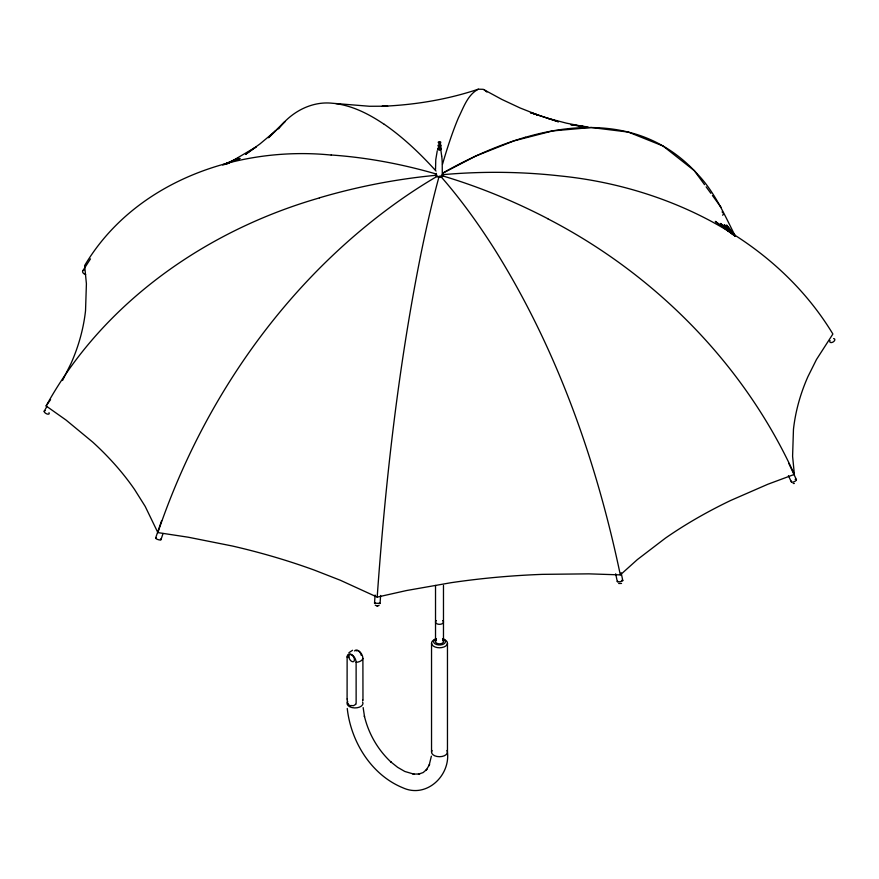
<?xml version="1.0" encoding="UTF-8"?>
<svg xmlns="http://www.w3.org/2000/svg" width="879" height="879" viewBox="0 0 879 879"><rect width="100%" height="100%" fill="white"/><g stroke="black" fill="none" stroke-linecap="round" stroke-linejoin="round"><path stroke-width="1.32" d="M447.466 643.164L447.466 752.105C450.334 775.948 426.293 798.528 402.967 787.837C371.345 775.003 350.886 741.645 347.249 708.474M435.523 169.504L435.764 159.703L437.27 150.705M347.095 698.904L347.128 657.151A8.021 4.637 0 0 1 348.545 655.108M347.084 699.08L347.535 703.046A6.56 4.878 -38.2 0 0 347.864 703.574L348.238 704.013M379.256 603.06L380.058 603.499L380.618 595.468M442.027 174.734A502.469 405.219 -15.3 0 1 559.582 175.877C667.194 186.502 775.597 239.341 832.885 334.02L816.481 359.5L807.9 376.706A498.162 287.609 0 0 0 793.462 429.348L792.594 456.245L794.374 474.396L767.905 484.23L730.713 500.448A498.162 287.609 0 0 0 665.436 538.124L637.352 559.593L620.321 574.888L588.886 573.855L542.288 574.361A498.162 287.609 0 0 0 451.125 582.689L406.537 590.534L377.19 597.116C385.321 482.824 398.088 368.686 420.481 256.25M380.069 603.466L374.531 603.17L375.08 595.039M431.369 756.171L429.073 765.598L429.589 764.51L426.106 770.235L426.908 769.29L423.14 772.564L418.437 774.179L419.646 773.959L412.954 774.124L414.152 774.212L404.834 771.476L397.638 767.323L390.562 761.686L391.045 762.115C377.86 749.798 368.433 733.482 364.356 715.902L364.499 716.528L363.148 707.584M374.509 603.104L375.465 602.785M377.19 597.116L340.294 580.239L314.605 570.207A498.162 287.609 0 0 0 232.364 546.013L188.315 537.223L157.868 532.597C196.193 419.327 262.865 315.012 353.545 236.561A502.469 290.103 -60 0 1 437.335 176.218M160.945 539.684L163.065 533.487M155.627 538.036L161.626 520.665M62.519 380.486L71.1 363.291A498.162 287.609 0 0 0 85.538 310.65L86.406 283.752L84.626 265.601C134.311 181.898 237.561 145.606 331.196 155.067M157.868 532.597L145.2 506.414L134.63 489.592A498.162 287.609 0 0 0 92.724 442.104L66.035 420.052L46.115 405.966C103.129 302.255 207.026 230.177 319.44 197.907M44.192 411.262L46.906 406.461M82.901 270.633L90.482 258.865M46.115 405.966L50.575 399.626M355.676 704.387L353.49 705.694L350.82 705.507M278.566 128.861C290.971 112.105 311.606 100.81 332.778 103.293L369.532 106.271L387.694 106.194L382.035 106.293C414.701 104.942 447.29 99.602 478.33 89.197L483.23 89.317L501.854 99.426L520.104 107.974L538.915 115.413L530.509 112.589L558.286 121.741L530.509 112.589M348.897 652.723L352.556 650.273M275.369 131.037L285.06 121.489L268.545 137.739L275.369 131.037L260.019 143.881L245.79 154.166M245.691 154.275L256.152 146.925L228.21 163.307M621.53 583.436L618.673 583.491M379.102 605.4L377.102 606.016L375.245 605.181M227.002 164.01L238.44 158.044L222.728 165.054M443.137 172.987L475.913 155.968L514.017 140.849L552.803 130.894L591.248 127.51L628.32 132.081L663.008 145.991L694.289 170.636L704.551 184.689M224.002 164.637L240.099 158.407L223.914 164.285M478.33 89.197C467.628 94.701 463.574 107.502 458.519 117.621A502.469 64.178 -84.8 0 0 442.5 164.285M439.05 145.233C437.127 146.43 441.873 146.408 439.95 145.233M525.455 137.311C569.647 124.247 620.376 121.884 661.656 145.222C675.358 152.869 687.609 163 698.036 174.69C714.671 192.215 724.373 214.465 735.075 235.693M377.102 606.016L377.75 606.005M794.341 483.483L793.166 483.439M588.051 126.95L570.812 124.675L585.15 126.862L566.439 123.159L548.221 118.401M335.811 103.623C353.49 106.062 369.707 114.501 384.31 124.4M547.804 218.794C654.888 274.083 744.337 364.378 794.374 474.396M439.5 142.354L440.39 142.87L440.84 149.584A84.626 48.861 60 0 0 441.082 151.748L441.676 156.088M441.434 175.998L442.313 176.503L442.225 163.142A64.134 37.028 60 0 0 441.697 156.099M484.175 89.779L486.9 92.064M729.207 231.715L715.286 221.398L734.998 236.11M732.668 234.155L720.648 223.497L734.262 235.484M720.648 223.497L732.372 233.88M735.393 236.264L724.252 224.65L735.097 236.187M735.481 236.044L726.592 225.09L734.943 235.836M362.62 700.036L362.972 700.486L362.895 658.448A6.34 3.659 60 0 0 359.588 651.548A6.34 3.659 60 0 0 354.545 650.954M706.123 186.853L710.869 193.336M712.44 195.501L721.132 207.4M788.43 475.682L791.276 481.78M788.771 463.321L796.429 479.703M621.134 572.701L622.782 580.558M615.674 573.822L617.311 581.612M620.321 574.888C596.412 460.651 556.857 348.688 494.69 249.46A502.469 186.26 73.6 0 0 440.368 175.954M443.477 585.436L443.477 641.538M435.523 585.436L435.523 641.538M431.534 643.164L431.534 752.105M347.15 657.162A6.34 3.659 60 0 1 351.633 654.569A6.34 3.659 60 0 1 356.116 662.337L356.138 703.002A3.219 2.604 -14.2 0 1 355.621 704.365M722.033 211.949A2.791 2.143 -28.1 0 1 722.681 215.278M85.67 274.413A2.791 1.901 31.3 0 1 82.725 272.281A2.791 1.901 31.3 0 1 83.945 270.117M48.971 412.69A2.791 1.308 28.5 0 1 47.927 414.163A2.791 1.308 28.5 0 1 44.554 412.317A2.791 1.308 28.5 0 1 45.268 410.669M160.45 539.047A2.791 0.769 18.3 0 1 160.077 539.992A2.791 0.769 18.3 0 1 156.55 538.948A2.791 0.769 18.3 0 1 156.077 537.739M621.838 580.283A2.791 0.593 -11.4 0 1 622.211 581.041A2.791 0.593 -11.4 0 1 618.475 581.876A2.791 0.593 -11.4 0 1 617.739 581.206M795.11 479.308A2.791 1.011 -24.1 0 1 796.121 480.395A2.791 1.011 -24.1 0 1 792.693 482.153A2.791 1.011 -24.1 0 1 791.518 481.154M833.6 338.591A2.791 1.604 -31.1 0 1 834.501 340.667A2.791 1.604 -31.1 0 1 831.105 342.579A2.791 1.604 -31.1 0 1 830.04 340.591M331.174 154.99A502.469 365.554 41.4 0 1 436.083 173.965M319.418 197.83A502.469 405.219 -15.3 0 1 436.973 175.196M420.481 256.185A502.469 64.178 -84.8 0 1 439.203 176.053M441.774 175.635A502.469 365.554 41.4 0 1 547.826 218.717M442.752 173.097A502.469 290.103 -60 0 1 525.466 137.223M384.299 124.313A502.469 186.26 73.6 0 1 436.017 171.053M439.929 144.815A1.516 0.879 0 0 1 440.731 146.156A1.516 0.879 0 0 1 438.269 146.156A1.516 0.879 0 0 1 439.071 144.815M439.983 148.112A1.373 0.791 0 0 1 440.599 149.331A1.373 0.791 0 0 1 438.401 149.331A1.373 0.791 0 0 1 439.017 148.112M439.907 147.738A1.901 1.099 0 0 1 441.071 149.419A1.901 1.099 0 0 1 437.929 149.419A1.901 1.099 0 0 1 439.093 147.738M442.511 173.361A3.988 2.307 0 0 1 442.247 176.547A3.988 2.307 0 0 1 436.731 176.547A3.988 2.307 0 0 1 436.467 173.361M442.62 620.596A3.988 2.296 0 0 1 442.203 623.716A3.988 2.296 0 0 1 436.786 623.716A3.988 2.296 0 0 1 436.38 620.596M442.576 640.077A3.977 2.296 0 0 1 442.225 643.219A3.977 2.296 0 0 1 436.775 643.219A3.977 2.296 0 0 1 436.423 640.077M446.961 750.49A7.966 4.604 0 0 1 439.5 756.709A7.966 4.604 0 0 1 432.039 750.49M362.598 701.936A7.966 4.604 0 0 1 354.611 707.925A7.966 4.604 0 0 1 347.699 701.497M362.906 658.448A8.01 4.626 0 0 1 356.138 662.359M442.906 639.011A7.966 4.604 0 0 1 445.741 646.032A7.966 4.604 0 0 1 433.259 646.032A7.966 4.604 0 0 1 436.094 639.011M442.576 638.583A5.977 3.45 0 0 1 444.06 643.769A5.977 3.45 0 0 1 434.94 643.769A5.977 3.45 0 0 1 436.423 638.583M350.589 705.826A7.735 5.724 -18.4 0 1 348.084 704.101M356.204 650.91A3.977 2.296 60 0 1 359.082 651.471A3.977 2.296 60 0 1 361.159 655.229M438.797 142.958A1.264 0.725 0 0 0 440.764 142.409A1.264 0.725 0 0 0 438.951 141.706A1.264 0.725 0 0 0 438.797 142.958M348.853 657.031A3.977 2.296 60 0 0 353.402 661.678A3.977 2.296 60 0 0 352.633 655.668A3.977 2.296 60 0 0 348.853 657.031"/></g></svg>
